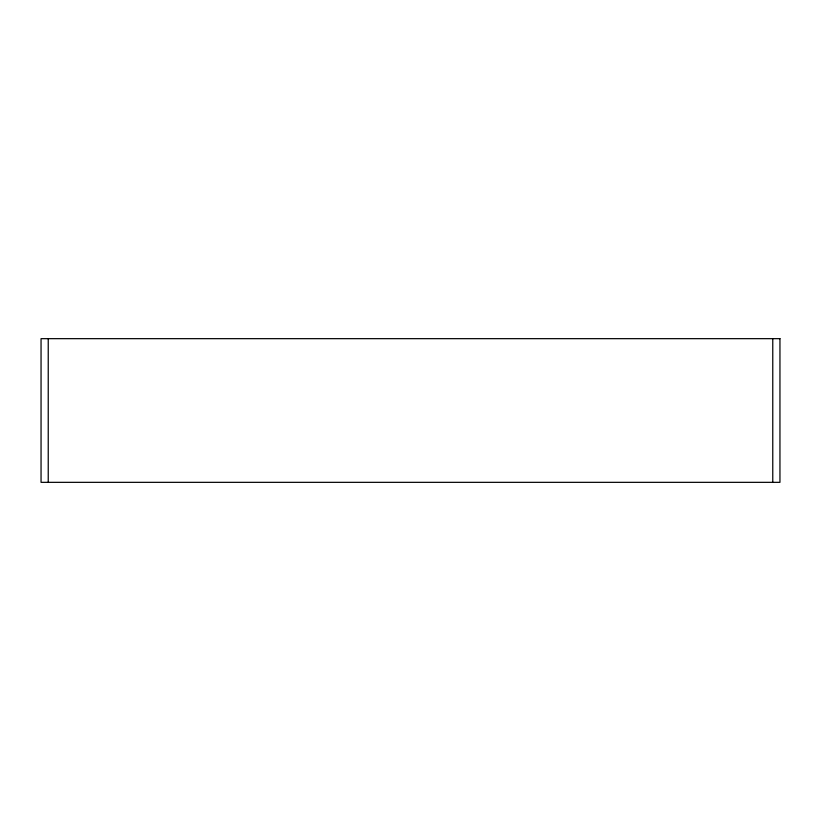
<?xml version="1.0" encoding="UTF-8"?>
<svg xmlns="http://www.w3.org/2000/svg" width="821" height="821" viewBox="0 0 821 821"><rect width="100%" height="100%" fill="white"/><g stroke="black" fill="none" stroke-linecap="round" stroke-linejoin="round"><path stroke-width="1.23" d="M772.766 338.663L772.766 482.338M48.234 338.663L48.234 482.338M779.95 338.663L41.05 338.663L41.05 482.338L779.95 482.338L779.95 338.663"/></g></svg>
